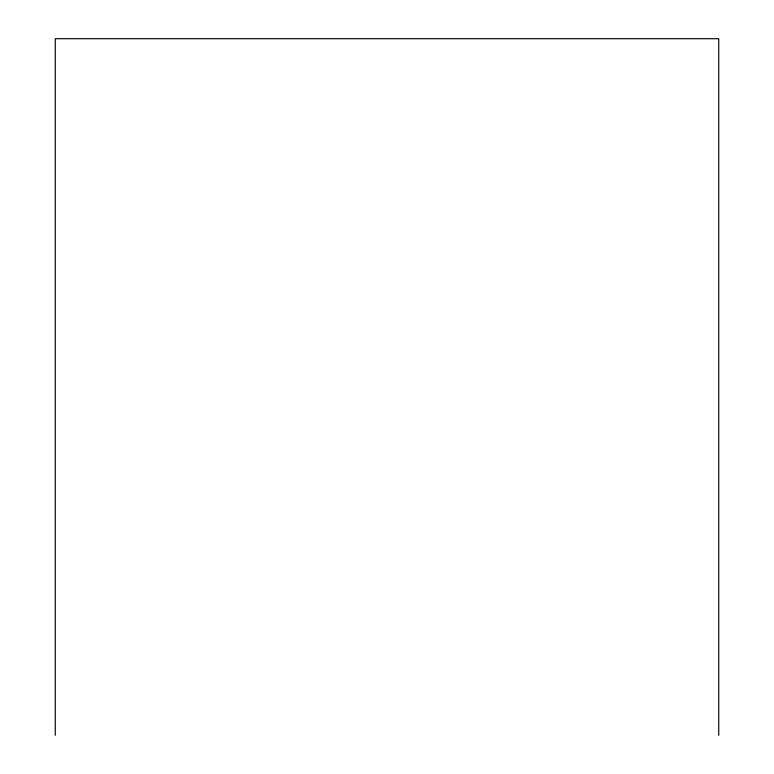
<?xml version="1.0" encoding="UTF-8"?>
<svg xmlns="http://www.w3.org/2000/svg" width="774" height="774" viewBox="0 0 774 774"><rect width="100%" height="100%" fill="white"/><g stroke="black" fill="none" stroke-linecap="round" stroke-linejoin="round"><path stroke-width="1.16" d="M718.736 735.3L718.736 38.7L55.264 38.7L55.264 735.3"/></g></svg>
